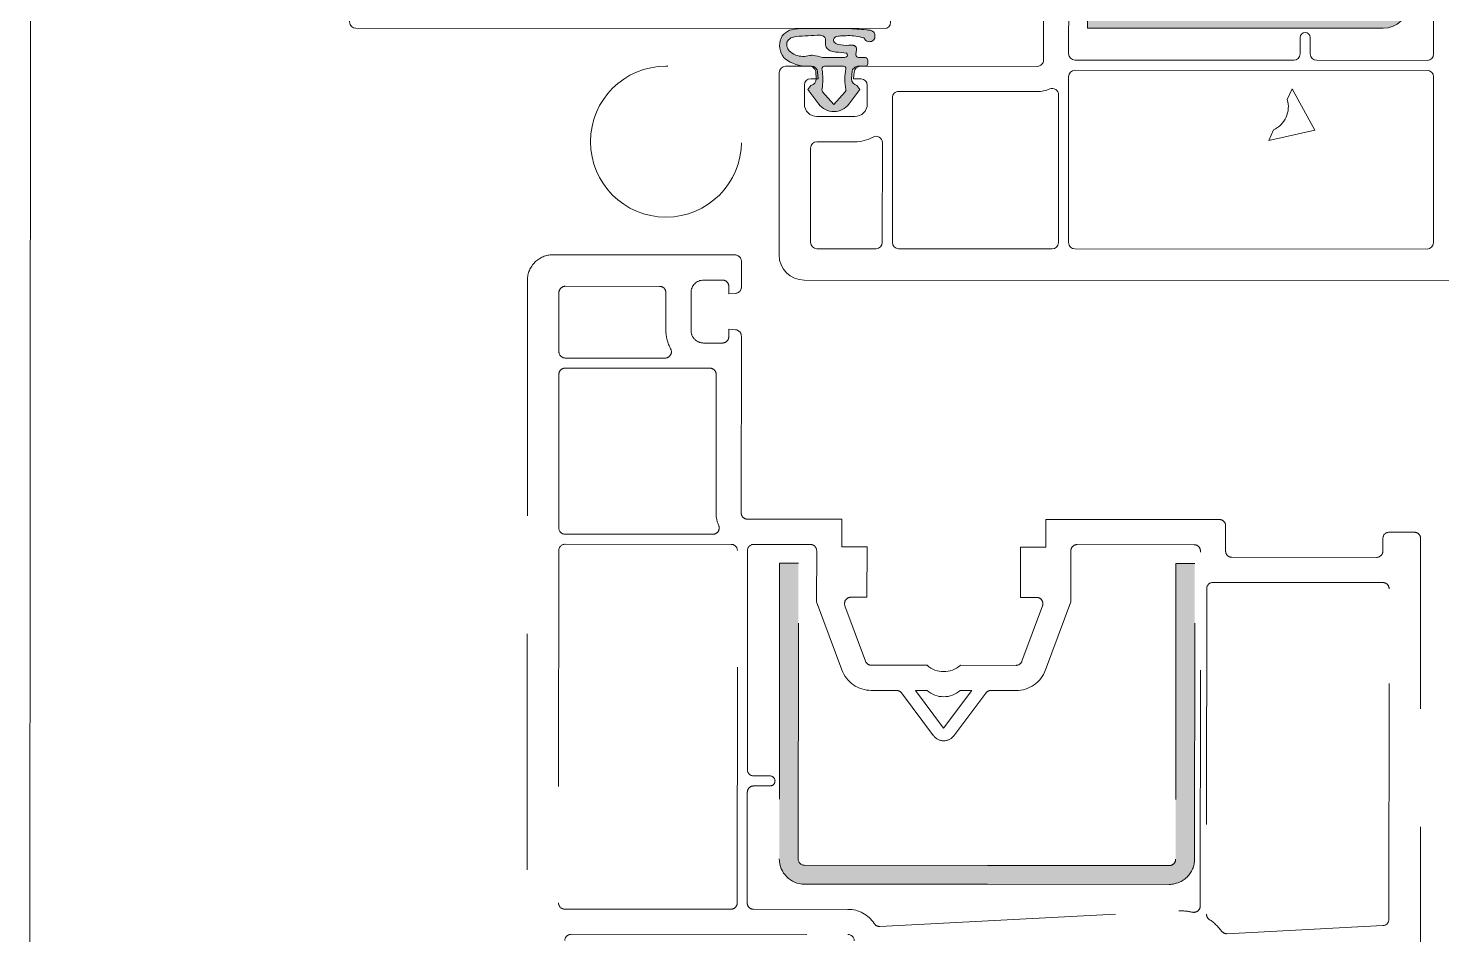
# Model space of a CAD drawing. Header units: millimetres. Extents: x 0 to 145404, y 0 to 194550.
# Drawn here: x 61905.2 to 62017.5, y 35989.9 to 36061.9 of the extents above; entities that cross this region are included whole.
import ezdxf

# ---------------------------------------------------------------- set-up
doc = ezdxf.new("R2010")
doc.units = ezdxf.units.MM
doc.linetypes.add('HIDDEN2', pattern=[0.1875, 0.125, -0.0625])
for name, color, linetype, lineweight in [('АР - детали окон', 152, 'Continuous', 0), ('АР - Окна', 150, 'Continuous', 9), ('АР - Окна - детали окон', 152, 'Continuous', 9), ('АР - окна - открывание', 251, 'Continuous', 5), ('АР - Окна - резинки', 30, 'Continuous', 9)]:
    doc.layers.add(name, color=color, linetype=linetype, lineweight=lineweight)

# ---------------------------------------------------------------- blocks, each defined once
blk = doc.blocks.new('пф 1')
at = {"layer": 'АР - Окна - детали окон', "linetype": 'Continuous', "ltscale": 0.5}
h = blk.add_hatch(color=252, dxfattribs=at)
h.dxf.hatch_style = 1
edge = h.paths.add_edge_path()
edge.add_line((3.91986198304221, 2.418149762786925), (3.91986198304221, 16.95895873010159))
edge.add_arc((4.419861981305212, 16.95883664708748), 0.5000000131672641, 89.9999998009547, 179.9860103173129, ccw=False)
edge.add_line((4.41986198304221, 17.45883666025475), (27.91986198304221, 17.45883666025475))
edge.add_line((27.91986198304221, 17.45883666025475), (27.91986198304221, 18.95883666025475))
edge.add_line((27.91986198304221, 18.95883666025475), (4.41986198304221, 18.95883666025475))
edge.add_arc((4.419861982438418, 16.95883665713309), 2.000000003121659, 89.99999998270262, 179.9965028670595)
edge.add_line((2.41986198304221, 16.95895873010159), (2.41986198304221, 2.418149762786925))
edge.add_line((2.41986198304221, 2.418149762786925), (2.41986198304221, -12.04116333974525))
edge.add_arc((4.41986198304221, -12.04116333974525), 2, 180, 270)
edge.add_line((4.41986198304221, -14.04116333974525), (27.91986198304221, -14.04116333974525))
edge.add_line((27.91986198304221, -14.04116333974525), (27.91986198304221, -12.54116333974525))
edge.add_line((27.91986198304221, -12.54116333974525), (4.41986198304221, -12.54116333974525))
edge.add_arc((4.41986198304221, -12.04116333974525), 0.5, 180, 270, ccw=False)
edge.add_line((3.91986198304221, -12.04116333974525), (3.91986198304221, 2.418149762786925))
at = {"layer": 'АР - Окна - детали окон', "linetype": 'Continuous', "ltscale": 0.5, "flags": 128}
for points in [[(32.36129370192066, 7.47560703381896), (31.11026936257258, -16.3953594584018, 0.4296339059216521), (33.10752852912992, -18.50003128219396), (49.55226965108886, -18.50002979207784, -0.3888787350898707), (50.05036702519283, -18.95645190728828), (50.09792391350493, -19.50002970034257), (49.49996739858761, -19.50002970034257, 0.414213562373095), (48.99996742000803, -20.00002967938781), (48.99996742000803, -21.70002654753625, 0.414213562373095), (49.99996737763286, -22.70002650562674), (51.55730984220281, -22.70002650562674, 0.1989111104362972), (52.26441317377612, -22.40713671920821), (53.99996720952913, -20.67159947101027), (53.99996720952913, -20.00002967938781, 0.414213562373095), (53.49996723048389, -19.50002970034257), (52.8979115858674, -19.50002970034257), (52.96736914431676, -18.70612627640367, -0.2446997727135509), (53.21546865999699, -18.31669021071866), (54.49998244876042, -17.5000297841616), (55.49996714666486, -17.5000297841616, -0.414213562373095), (55.9999671257101, -18.00002976320684), (55.9999671257101, -21.50002961605787), (42.58581899665296, -34.91421596938744, -0.1989127693449194), (41.17160323495045, -35.5000043977052), (-6.500030308030546, -35.49999858764932, -0.4142135266766152), (-7.000030226074159, -34.99999860860407), (-7.000030226074159, -30.80001701507717), (-6.000060787890106, -29.80001705698669), (-5.500030288938433, -29.80001705698669), (-5.200030301697552, -30.10002085473388), (-5.200030301697552, -33.19999890401959, 0.4142135268077516), (-4.700030383188277, -33.69999888306484), (-0.5000000400468707, -33.69999939342961, 0.4142135979384391), (0, -33.19999941438437), (0, -23.79999899957329, 0.414213562373095), (-0.4999999790452421, -23.29999902052805), (-4.70003032265231, -23.29999902052805, 0.414213562373095), (-5.200030301697552, -23.79999899957329), (-5.200030301697552, -26.5000049858354), (-5.500060808844864, -26.8000171831809), (-6.000030267983675, -26.8000171831809), (-7.000030226074159, -25.80001722555608), (-7.000030226074159, -19.49999918043613), (-6.000030267983675, -18.49999922234565), (-5.200030301697552, -18.49999922234565), (-5.200030301697552, -20.9999991171062, 0.414213562373095), (-4.70003032265231, -21.49999909615144), (-0.4999999790452421, -21.49999909615144, 0.414213562373095), (0, -20.9999991171062), (0, 20.9999991171062, 0.414213562373095), (-0.4999999790452421, 21.49999909615144), (-4.699999802745879, 21.49999909615144, 0.414213562373095), (-5.199999781325459, 20.9999991171062), (-5.199999781325459, 18.49999922234565), (-5.999999748077244, 18.49999922234565), (-6.999999705702066, 19.49999917997047), (-6.999999705702066, 25.79998670518398), (-6.000030267983675, 26.79998666327447), (-5.499999769032001, 26.79998666327447), (-5.199999781325459, 26.49998667603359), (-5.199999781325459, 23.79999899957329, 0.414213562373095), (-4.699999802745879, 23.29999902052805), (-0.4999999790452421, 23.29999902052805, 0.414213562373095), (0, 23.79999899957329), (-9.313225746154785e-10, 33.09999860823154, 0.4142135623733432), (-0.4999999790452421, 33.69999858224764), (-4.699999802280217, 33.69999858271331, 0.414213562373095), (-5.199999781325459, 33.19999860413373), (-5.199999781325459, 30.10001323465258), (-5.500030288938433, 29.79998653708026), (-5.999999748077244, 29.79998653708026), (-6.999999705702066, 30.79998649470508), (-6.999999705702066, 34.99999852851033, -0.414213562373095), (-6.499999726656824, 35.49999850708991), (35.49999850755557, 35.49999850755557, -0.414213562373095), (35.99999848613515, 34.99999852851033), (35.99999848613515, 33.39999249577522, -0.7207611610681721), (33.29999400116503, 32.49999866494909), (31.4999986696057, 32.49999864352867, 0.414213562373095), (30.99999869661406, 31.99999866448343), (30.99999869661406, 9.999999579507858, 0.414213562373095), (31.4999986756593, 9.499999600462615), (32.49999863328412, 9.499999600462615), (33.49999859137461, 9.499999600462615, 0.414213562373095), (33.99999857041985, 9.999999579507858), (33.99999857041985, 12.99999945331365), (34.49999854946509, 12.99999945331365, -0.414213562373095), (35.99999848613515, 11.49999951664358), (35.99999848613515, 7.999469953589141, -0.4663076572329644), (35.4131744238548, 7.507066097576171), (32.94743253197521, 7.941842912696302, 0.4504671528256424)], [(1.999999912921339, 32.59999862965196, -0.4142135623733869), (2.49999989522621, 32.99999861558899), (19.69999917130917, 32.99999861558899, -0.4142135623728442), (20.19999915361404, 32.59999862965196), (20.19999915082008, 20.79999912530184, -0.414213562373095), (19.69999917177483, 20.29999914672226), (2.499999894760549, 20.29999914672226, -0.414213562373095), (1.999999915715307, 20.79999912530184)], [(28.99999878043309, 20.79999912530184, -0.414213562373095), (28.49999880185351, 20.29999914672226), (21.49999909615144, 20.29999914672226, -0.414213562373095), (20.9999991171062, 20.79999912530184), (20.99999911384657, 32.59999862965196, -0.4142135623733903), (21.49999909615144, 32.99999861558899), (28.49999880185351, 32.99999861279503, -0.414213562373095), (28.99999878043309, 32.49999863374978)], [(29.12687311274931, -16.02617069426924, -0.3989595459343815), (28.62755833007395, -16.50000269617885), (13.09999941289425, -16.50000157626346, -0.414213562373095), (12.59999947017059, -16.00000159721822), (12.59999947017059, -14.89999937359244, 0.9999999999999999), (11.79999950388446, -14.89999937359244), (11.79999950388446, -16.00000146729872, -0.414213562373095), (11.29999948805198, -16.50000144634396), (2.499999857973307, -16.5000007962808, -0.414213562373095), (1.999999915715307, -16.00000081723556), (1.999999915715307, 18.99999920139089, -0.414213562373095), (2.499999894760549, 19.49999917997047), (28.49999880185351, 19.49999917997047, -0.414213562373095), (28.99999878043309, 18.99999920139089), (28.99999878043309, 9.999999579507858, 0.2531713377411239), (30.13213230762631, 7.907407625578344, -0.2671474333782157), (30.35787378111854, 7.462721257936209)], [(1.999999915715307, -17.80000074161217, -0.414213562373095), (2.499999931082129, -17.30000076256692), (28.73349886806682, -17.30000267270952, -0.4296339059351017), (29.23281357809901, -17.82617062842473), (28.46241921046749, -32.5261708907783, -0.3989595816268721), (27.96310440264642, -33.00000289268792), (2.499999833293259, -32.99999976251274, -0.4142135263697975), (1.999999915715307, -32.4999997834675)], [(41.11094302590936, -32.85355734592304, -0.1989127693153482), (40.75738908536732, -33.00000445265323), (29.76557453768328, -33.00000311248004, -0.4296338699769703), (29.26625985186547, -32.47383515629917), (29.91581666469574, -20.07955291774124, -0.5993709350366213), (30.71428662305698, -19.7050887295045, 0.1617362482636682), (33.10752871213481, -20.50003119837493), (46.49996747914702, -20.50002997834235, -0.414213562373095), (46.99996750382707, -21.00002995692194), (46.99996750382707, -21.70002654753625, 0.2836264320426852), (48.6538328230381, -24.38105638930574, -0.5113893274584497), (48.78303094301373, -25.18144756834954)]]:
    blk.add_lwpolyline(points, format="xyb", close=True, dxfattribs=at)
at = {"layer": 'АР - Окна - детали окон', "color": 252, "linetype": 'Continuous', "ltscale": 0.5, "flags": 128}
blk.add_lwpolyline([(3.91986198304221, 2.418149762786925), (3.91986198304221, 16.95895873010159, -0.4141420506258557), (4.41986198304221, 17.45883666025475), (27.91986198304221, 17.45883666025475), (27.91986198304221, 18.95883666025475), (4.41986198304221, 18.95883666025475, 0.4141956854021884), (2.41986198304221, 16.95895873010159), (2.41986198304221, 2.418149762786925), (2.41986198304221, -12.04116333974525, 0.414213562373095), (4.41986198304221, -14.04116333974525), (27.91986198304221, -14.04116333974525), (27.91986198304221, -12.54116333974525), (4.41986198304221, -12.54116333974525, -0.414213562373095), (3.91986198304221, -12.04116333974525)], format="xyb", close=True, dxfattribs=at)
blk = doc.blocks.new('21')
at = {"layer": 'АР - Окна - детали окон'}
h = blk.add_hatch(color=256, dxfattribs=at)
h.dxf.hatch_style = 1
edge = h.paths.add_edge_path(flags=16)
edge.add_arc((-0.8841187553298939, -3.917875038191226), 0.1876537174851927, 176.9273466497227, 231.938298881297)
edge.add_arc((-0.0688339668244411, 0.6188691436068474), 4.776105919937049, 258.7597471659293, 269.055264247072)
edge.add_arc((-0.2890558407631439, -5.683054121658823), 1.533008475727484, 67.60399009658579, 84.70493454352282, ccw=False)
edge.add_arc((-0.06651891567156987, -5.03300193627873), 0.8482367458890325, 42.23236986346268, 64.77111786296871, ccw=False)
edge.add_arc((-0.188630277024787, -4.904549303004011), 0.8705355459311627, 5.5826764512759155, 30.488556884690524, ccw=False)
edge.add_arc((-0.6798599316659233, -4.860044262270755), 1.358230642916282, -4.405615059596926, 1.6953063775346209, ccw=False)
edge.add_arc((2.808702479342133, -5.10611082372215), 2.139045717081584, 176.2008373334478, 178.6700464672485)
edge.add_arc((-1.524182254529186, -5.058814283011551), 2.194416508973364, -2.3460894674768156, 0.0613756805253729, ccw=False)
edge.add_arc((0.9181883855858731, -5.168086905924167), 0.2505490564814342, 175.5492855372068, 232.5122979085675)
edge.add_arc((1.132512647604393, -4.91401523392584), 0.5827911910009982, 230.9944569354059, 266.1973708795536)
edge.add_arc((-0.3682623466784309, 41.6609762355001), 47.17916131853152, 271.7759318795902, 274.1033584471634)
edge.add_arc((2.571099627651768, -2.993427119516604), 2.443143533376929, 280.2939547991291, 290.5025409628827)
edge.add_arc((2.906065239784481, -4.50715296128183), 0.9334197404481246, 303.9097978636547, 332.1024344323147)
edge.add_arc((3.002935919259319, -4.763743824813666), 0.7500284933465502, 346.1022715480304, 373.7533528815159)
edge.add_arc((2.288644899197562, -5.136956967557704), 1.544634774946723, 20.91973702217135, 34.34735709361493)
edge.add_arc((2.194202265019074, -5.766992063347876), 2.032435036897639, 47.62797235930786, 65.5618092830151)
edge.add_arc((2.446891570480489, -5.547119399704411), 1.733310143574325, 70.16436160153076, 107.0617769068108)
edge.add_arc((1.775431145667381, -2.331113053991355), 1.567468971701788, 265.5389595532716, 275.965361664876, ccw=False)
edge.add_arc((2.272909006465912, 0.852635302353467), 4.786712596492477, 253.309553993315, 262.5651157802299, ccw=False)
edge.add_line((0.8981613181531429, -3.732414999976754), (-0.1475824122317135, -3.732414999976754))
edge.add_line((-0.1475824122317135, -3.732414999976754), (-0.4742319788783789, -3.732414999976754))
edge.add_line((-0.4742319788783789, -3.732414999976754), (-0.8500000000931323, -3.732414999976754))
edge.add_arc((-0.8506220907358333, -3.959190577462055), 0.2267764307430546, 89.84282664257613, 166.9064798544172)
edge = h.paths.add_edge_path(flags=16)
edge.add_line((0.8968870001845062, -0.9994789999909699), (0, 0))
edge.add_line((0, 0), (-0.8968869997188449, -0.9994789999909699))
edge.add_arc((-0.6499998180776299, -1.169910301479501), 0.3000001816429734, 145.3818829394412, 179.9999999951994)
edge.add_arc((-4.823035950154436, -2.001162725500762), 3.961235674109269, -12.11337143690622, 12.11337143690622, ccw=False)
edge.add_arc((-0.7500001492444426, -2.83241514977999), 0.1999998504761606, 179.9999999332989, 269.9999999332989)
edge.add_line((-0.7500001494772732, -3.032415000256151), (0.7500001494772732, -3.032415000256151))
edge.add_arc((0.7500001494772732, -2.83241514954716), 0.1999998507089913, 270, 360)
edge.add_arc((5.768765290662919, -2.001162725500762), 4.88993655553787, 170.2126183864117, 189.7873816135883, ccw=False)
edge.add_arc((0.6499998185430773, -1.169910301479568), 0.3000001816431872, 4.813363725752952e-09, 34.6181170605461)
edge = h.paths.add_edge_path()
edge.add_arc((-1.128554309946362, -1.175362062810368), 4.291520594007865, 253.14583511013842, 270.2109125622565, ccw=False)
edge.add_arc((-2.348571730981179, -5.20839550850807), 0.0780137310248648, 187.2199594258823, 251.8885923136458, ccw=False)
edge.add_arc((-2.957837143596107, -5.437013562230002), 0.5751219538596952, 22.36244620134855, 32.10326375194465)
edge.add_arc((-2.939505885245123, -5.625182685201416), 0.680936261650665, 46.48559644257323, 62.43904800630055)
edge.add_arc((-2.815041386622259, -5.432647181392976), 0.4531599044643845, 65.12750073659225, 159.5298120048662)
edge.add_arc((-2.583581921386563, -5.451579003177555), 0.6795706108019753, 164.8668410874433, 191.0423418790884)
edge.add_arc((-2.79305752732818, -5.41024127455594), 0.4886003919421579, 200.5485068572791, 233.1912884732708)
edge.add_arc((-2.758148432459312, -5.370820229924899), 0.5410954205163012, 232.7327130712834, 253.0833459077969)
edge.add_arc((-2.783328585194315, -5.37019621928503), 0.5349164669774426, 255.6840695444536, 265.8879646887684)
edge.add_arc((-2.461674287177334, -1.874614933955761), 4.045172707974388, 264.89404524675, 266.3024498826058)
edge.add_arc((-2.909821153421328, -8.956679420767738), 3.051065225659589, 84.01114066585069, 86.48095881072749, ccw=False)
edge.add_arc((-0.3499881979861348, 14.72841656159117), 20.77197688781684, 263.8051615116011, 268.1229795856759)
edge.add_line((-1.030360317323357, -6.032414770685136), (2.180983635596931, -6.032417066860944))
edge.add_arc((2.371213188439224, -1.295280421849625), 4.74095463765302, 267.700404640067, 284.2296356176989)
edge.add_arc((2.662625679154215, -4.199085129058959), 1.904104081102847, 297.3216514919077, 319.3574493041866)
edge.add_arc((2.780510681195174, -4.66930250029143), 1.534154190856904, 329.8739661649909, 391.135977349304)
edge.add_arc((2.976191374125049, -4.557030082716973), 1.308619823645745, 31.35848713676498, 46.26416666375925)
edge.add_arc((2.100239317408984, -6.059610831545845), 3.027195840749402, 53.96946535726213, 90.00452956230725)
edge.add_arc((1.975967114705061, -2.517668758433579), 0.5294788476683017, 186.3256224382328, 283.54769138735554, ccw=False)
edge.add_line((1.449711848981678, -2.57600610004738), (1.402149175759405, -2.032419405411929))
edge.add_arc((1.972606375607447, -2.045223934334467), 0.5706008875031627, 105.3737558991107, 178.7141501705776, ccw=False)
edge.add_line((1.821331812534481, -1.495040892623365), (2.059796038083732, -1.174769050907344))
edge.add_line((2.059796038083732, -1.174769050907344), (1.198472999967635, -0.03038399992510676))
edge.add_arc((2.328306436538696e-10, -0.9324164099537826), 1.49999999994516, 36.96699983620565, 143.0330001637944)
edge.add_line((-1.198472999501973, -0.03038399992510676), (-2.059796038083732, -1.174769050907344))
edge.add_line((-2.059796038083732, -1.174769050907344), (-1.82133181206882, -1.495040892623365))
edge.add_arc((-1.970466199823175, -2.04809831890437), 0.5728119956630063, 1.5684863268311915, 74.9088805983385, ccw=False)
edge.add_line((-1.397868824657053, -2.032419405411929), (-1.455459558404982, -2.641033330000937))
edge.add_arc((-1.943521036216261, -2.532420209796014), 0.5000008160033129, 302.49687763817417, 347.45385201649304, ccw=False)
edge.add_arc((-1.943692631107355, -2.532046798408856), 0.5004079520082833, 269.277816020844, 302.49047834378854, ccw=False)
edge.add_line((-1.94999985024333, -3.032415000256151), (-2.5, -3.032415000256151))
edge.add_arc((-2.477929598720147, -3.254485401256607), 0.223164436264287, 95.67568625294322, 174.3243137470568)
edge.add_line((-2.699999999720603, -3.232414999976754), (-2.699999999720603, -3.532415000256151))
edge.add_arc((-2.444635847204363, -3.477050847460514), 0.2612968423175379, 192.2326774895719, 257.7673225104281)
edge.add_line((-2.5, -3.732414999976754), (-1.949999999720603, -3.732414999976754))
edge.add_arc((-1.949999999953434, -3.932414999930188), 0.1999999999534339, -6.670109087281162e-08, 89.99999993329902, ccw=False)
edge.add_line((-1.75, -3.932415000163019), (-1.7587805762887, -4.185362932737917))
edge.add_line((-1.7587805762887, -4.185362932737917), (-1.767634384334087, -4.214143124874681))
edge.add_line((-1.767634384334087, -4.214143124874681), (-1.784111456479877, -4.280051414389163))
edge.add_arc((-1.357162307232648, -4.404642425268496), 0.4447566705906353, 163.7318585564934, 188.7886736893577)
edge.add_arc((-1.559444759633461, -4.420160443037705), 0.2429777320102184, 192.4629420879929, 229.2025695668841)
edge.add_arc((-1.493561045754107, -4.358722969596467), 0.3326773473638948, 227.5260260001183, 240.4192275447709)
edge.add_arc((-1.339599034825953, -4.100053065942074), 0.6336660901943263, 239.8584105503494, 246.0996691639988)
edge.add_arc((-1.501638253396667, -4.465164469425312), 0.2342128221942011, 246.1537024965542, 262.6840675146771)
edge.add_arc((-1.297666275548292, -2.476975646727196), 2.232769282881773, 263.9894518753775, 271.1888156845822)
edge.add_line((-1.251342432573438, -4.709264331497252), (-1.190077167935669, -4.708000969607383))
edge.add_arc((-0.9180277296266308, -7.081009744423907), 2.38855218537098, 76.0064464039151, 96.54002211143882, ccw=False)
edge.add_arc((-0.7518303044826764, -6.254975078806121), 1.547321710837005, 69.0083874635016, 74.58140423181771, ccw=False)
edge.add_arc((-0.3479025479336274, -5.177196832840114), 0.3964745144363342, 53.88739644311039, 67.71146677404528, ccw=False)
edge.add_arc((-0.3491225774405135, -5.190171719968163), 0.4077298845138654, 27.915496020967623, 54.82353063004558, ccw=False)
edge.add_arc((-0.2221880889687966, -5.119342785512838), 0.2624247477718955, -6.041521308898496, 27.22545288900801, ccw=False)
edge.add_arc((-0.3552339368903786, -5.044100872473412), 0.4072184418909011, 305.70747396580185, 345.368795488309, ccw=False)
edge.add_arc((-0.6839951650594803, -3.1769740456321), 2.269610691060879, 273.79534255098116, 284.45223444133114, ccw=False)
edge.add_arc((-3.017474084063887, 44.86715378152013), 50.37003320665512, 272.1671276143536, 272.82636057593186, ccw=False)
at = {"layer": 'АР - Окна - детали окон', "ltscale": 0.5, "flags": 128}
for points in [[(-1.112756749149412, -5.466853580437601, -0.07459836483261337), (-2.372823521960527, -5.282543960027397, -0.2899053818021951), (-2.425966889597476, -5.218200183473527, 0.04252794578845025), (-2.470656138844788, -5.13136682100594, 0.06972271583198009), (-2.624442148022354, -5.021519671659917, 0.4369012673146248), (-3.239586183335632, -5.274168114643544, 0.1147113834659794), (-3.250570898409933, -5.581740132533014, 0.1434020308476386), (-3.085800174623728, -5.8014344307594, 0.08903050592023243), (-2.915596538688987, -5.888501935172826, 0.04455233410763495), (-2.821685819420964, -5.903735673520714, 0.006145401884598669), (-2.722546014003456, -5.911367116030306, -0.0107770318400138), (-2.591488003265113, -5.922266295179725, 0.01884226486116689), (-1.030360317323357, -6.032414770685136), (2.180983635596931, -6.032417066860944, 0.07224768805875734), (3.536581502296031, -5.890774690080434, 0.09644669618920398), (4.107436627149582, -5.439300302416086, 0.2738598892792736), (4.093658566009253, -3.87603601673618, 0.06513015523976305), (3.880885309539735, -3.611506563145667, 0.1585412785958662), (2.100000000093132, -3.032415000256151, -0.4516332433290501), (1.449711848981678, -2.57600610004738), (1.402149175759405, -2.032419405411929, -0.3313981047700823), (1.821331812534481, -1.495040892623365), (2.059796038083732, -1.174769050907344), (1.198472999967635, -0.03038399992510676, 0.4989412277529837), (-1.198472999501973, -0.03038399992510676), (-2.059796038083732, -1.174769050907344), (-1.82133181206882, -1.495040892623365, -0.331398104770278), (-1.397868824657053, -2.032419405411929), (-1.455459558404982, -2.641033330000937, -0.1987172120395984), (-1.674893774557859, -2.954131260514259, -0.1459406492247346), (-1.94999985024333, -3.032415000256151), (-2.5, -3.032415000256151, 0.3573068511191127), (-2.699999999720603, -3.232414999976754), (-2.699999999720603, -3.532415000256151, 0.2940061649049662), (-2.5, -3.732414999976754), (-1.949999999720603, -3.732414999976754, -0.414213562373095), (-1.75, -3.932415000163019), (-1.7587805762887, -4.185362932737917), (-1.767634384334087, -4.214143124874681), (-1.784111456479877, -4.280051414389163, 0.1097686946665922), (-1.796696913894266, -4.472597009968013, 0.1616943345260951), (-1.718203166965395, -4.604100504890084, 0.05631662871884902), (-1.657787234988064, -4.648039364255965, 0.02723936211798378), (-1.596326865255833, -4.679383312817663, 0.07225266207382279), (-1.53146301349625, -4.697470581624657, 0.03142348739606844), (-1.251342432573438, -4.709264331497252), (-1.190077167935669, -4.708000969607383, -0.08983512931957405), (-0.3404454165138304, -4.763342767953873, -0.024321667042149), (-0.1975312675349414, -4.810344657395035, -0.06039214654822489), (-0.1142307459376752, -4.856900829821825, -0.1179509229412997), (0.01116346754133701, -4.999285302124918, -0.1461826852254412), (0.03877912135794759, -5.146962767001241, -0.1748036674434475), (-0.1175620583817363, -5.374765260610729, -0.04653300560327677), (-0.5337632987648249, -5.441607145126909, -0.002876454362515275)], [(0.8968870001845062, -0.9994789999909699), (0, 0), (-0.8968869997188449, -0.9994789999909699, 0.1522094044406819), (-0.9499999997206032, -1.169910301454365, -0.1061046213207952), (-0.9499999997206032, -2.83241514954716, 0.414213562373095), (-0.7500001494772732, -3.032415000256151), (0.7500001494772732, -3.032415000256151, 0.414213562373095), (0.9500000001862645, -2.83241514954716, -0.0856193173125026), (0.9500000001862645, -1.169910301454365, 0.1522094044405682)], [(-1.071502695791423, -3.907816383056343, 0.2447490933719746), (-0.9998090956360102, -4.065623685717583, 0.04495291089960767), (-0.1475824122317135, -4.156587529927492, -0.07475573686464684), (0.2950295708142221, -4.265676536597311, -0.09866211631748469), (0.561536761932075, -4.462868931703269, -0.1091022305822598), (0.6777761960402131, -4.819861876778305, -0.02662658147092504), (0.6743574505671859, -4.964379112701863, 0.01077437421934332), (0.6702329954132438, -5.05646360758692, -0.01050493475864166), (0.6683948710560799, -5.148643917404115, 0.2537958550204091), (0.765706452075392, -5.366893569938838, 0.1548211983328769), (1.093862118665129, -5.495523367077112, 0.01015566329726191), (3.007685482036322, -5.397245564498007, 0.04457284318796936), (3.426808013115078, -5.28181377472356, 0.1236378567191102), (3.731008082162589, -4.94389283657074, 0.1212394511998032), (3.731459714937955, -4.585430000443012, 0.05865617648999121), (3.563945163972676, -4.265460655093193, 0.07841123439569585), (3.035043723415583, -3.916646738536656, 0.1624008928969685), (1.938333811704069, -3.890094034839422, -0.04552517337957556), (1.653511526063085, -3.893833305221051, -0.04040697645099166), (0.8981613181531429, -3.732414999976754), (-0.1475824122317135, -3.732414999976754), (-0.4742319788783789, -3.732414999976754), (-0.8500000000931323, -3.732414999976754, 0.3495272739561615)]]:
    blk.add_lwpolyline(points, format="xyb", close=True, dxfattribs=at)
blk = doc.blocks.new('пф 22')
at = {"layer": 'АР - Окна - детали окон', "linetype": 'ByBlock', "ltscale": 100}
h = blk.add_hatch(color=252, dxfattribs=at)
h.dxf.hatch_style = 1
edge = h.paths.add_edge_path()
edge.add_line((0, 0), (0, -14.54080896731466))
edge.add_arc((-0.499999998263002, -14.54068688430056), 0.5000000131672642, 269.9999998009547, 359.9860103173127, ccw=False)
edge.add_line((-0.5, -15.04068689746782), (-24, -15.04068689746782))
edge.add_line((-24, -15.04068689746782), (-24, -16.54068689746782))
edge.add_line((-24, -16.54068689746782), (-0.5, -16.54068689746782))
edge.add_arc((-0.4999999993962079, -14.54068689434616), 2.000000003121659, 269.9999999827027, 359.9965028670595)
edge.add_line((1.5, -14.54080896731466), (1.5, 0))
edge.add_line((1.5, 0), (1.5, 14.45931310253218))
edge.add_arc((-0.5, 14.45931310253218), 2, 0, 90)
edge.add_line((-0.5, 16.45931310253218), (-24, 16.45931310253218))
edge.add_line((-24, 16.45931310253218), (-24, 14.95931310253218))
edge.add_line((-24, 14.95931310253218), (-0.5, 14.95931310253218))
edge.add_arc((-0.5, 14.45931310253218), 0.5, 0, 90, ccw=False)
edge.add_line((0, 14.45931310253218), (0, 0))
at = {"layer": 'АР - Окна - детали окон', "linetype": 'Continuous', "ltscale": 0.5, "flags": 128}
for points in [[(10.00007638242096, -36.58600461808965, 0.414213562373095), (10.50004599988461, -36.086035000626), (10.50004599988461, -34.48602943634614, 0.7207612074404529), (7.800040999893099, -33.58603561716154), (6.000045626424253, -33.58603561716154, -0.414213562373095), (5.500045999884605, -33.08603599062189), (5.500045999884605, -11.08603524370119, -0.414213562373095), (6.000045626424253, -10.58603561716154), (8.000046373344958, -10.58603561716154, -0.414213562373095), (8.500045999884605, -11.08603524370119), (8.500045999884605, -14.08603561716154), (9.000047120731324, -14.08603561716154, 0.414213562373095), (10.50004599988461, -12.5860367375426), (10.50004599988461, -9.086035237181932, 0.4663076484297019), (9.91322219464928, -8.593631582800299), (7.44750710343942, -9.028403598815203, -0.4504671432811831), (6.861367993056774, -8.56216748431325), (5.610316006001085, 15.30932527175173, -0.4296339427720533), (7.607575501780957, 17.41399738285691), (24.05231806775555, 17.41399538284168, 0.3888787210067404), (24.55041496362537, 17.87041696766391), (24.59797200001776, 18.41399538284168), (24.00001462642103, 18.41399538284168, -0.414213562373095), (23.50001499988139, 18.91399500938132), (23.50001499988139, 20.61399313015863, -0.414213562373095), (24.50001425296068, 21.61399238277227), (26.05734236398712, 21.61399238277227, -0.1989110945363628), (26.7644458077848, 21.32110257539898), (28.5, 19.58556538308039), (28.5, 18.91399500938132, -0.414213562373095), (28.00000037346035, 18.41399538284168), (27.39796000020579, 18.41399538284168), (27.46741699893028, 17.6200923928991, 0.2447000054231404), (27.71551699982956, 17.230655382853), (29.00003100000322, 16.41399538284168), (30.00000037346035, 16.41399538284168, 0.414213562373095), (30.5, 16.91399500938132), (30.5, 20.41399538284168), (17.08584924926981, 33.82818413339555, 0.1989125858137271), (15.67163771158084, 34.41397138312459), (-26.00000008568168, 34.41399538284168, 0.414213731059474), (-26.5, 33.91399575630203), (-26.5, 31.91399500938132, 0.414213562373095), (-26.00000037346035, 31.41399538284168), (-25.00000048009679, 31.41399538284168, -0.4142133840902218), (-24.5, 30.91399520728737), (-24.49999300017953, 19.41399531392381, -0.414213740655921), (-24.99999262625352, 18.91399538284168), (-27.00000037346035, 18.91399538284168, 0.414213562373095), (-27.5, 18.41399575630203), (-27.5, 4.613992382772267), (-25.29999999981374, 4.613992382772267), (-25.29999999981374, 2.613992382772267), (-21.30000300006941, 2.613992382772267), (-21.30000300006941, 3.895615439862013, -0.5223602831779204), (-20.62634552968666, 4.364490208681673), (-16.22634065011516, 2.734860623721033, -0.3137494600325467), (-15.89999700011685, 2.26598523883149), (-15.89999700011685, -2.163137617055327, -0.3779650000000018), (-15.89999700011685, -4.808889617212117), (-15.89999700011685, -9.237997472751886, -0.3137494600325357), (-16.22634065011516, -9.70687285810709), (-20.62634552968666, -11.33650244306773, -0.5223602831779198), (-21.30000300006941, -10.86762767378241), (-21.30000300006941, -9.586004617158324), (-25.29999999981374, -9.586004617158324), (-25.29999999981374, -11.58600461715832), (-27.5, -11.58600461715832), (-27.5, -19.08600499061868, -0.4142136248932759), (-27.99999973317608, -19.58600461715832), (-42.0543365618214, -19.58600161690265, 0.3888803697501749), (-42.55243732081726, -20.04242928186432), (-42.59999099979177, -20.58600461715832), (-41.99999962653965, -20.58600461715832, -0.414213562373095), (-41.5, -21.08600424369797), (-41.5, -22.58600536407903, -0.414213562373095), (-42.4999992530793, -23.58600461715832), (-45.5000007469207, -23.58600461715832, -0.414213562373095), (-46.5, -22.58600536407903), (-46.5, -21.08600442530587, -0.414213562373095), (-46.00000019138679, -20.58600461669266), (-45.40000900020823, -20.58600461715832), (-45.4475716734305, -20.04241792252287, 0.3888761047889064), (-45.94566395692527, -19.58600461715832), (-48.00000037346035, -19.58600461715832, 0.414213562373095), (-48.5, -20.08600424369797), (-48.5, -34.5860055256635, 0.414213562373095), (-46.50000090850517, -36.58600461715832)], [(-22.49999199993908, 17.91399556677788, 0.4142133888067069), (-21.9999915198423, 17.41399538284168), (3.865917682182044, 17.41399538284168, 0.2504918936243434), (4.281657267827541, 17.63621778367087, -0.08529994887351053), (5.214333735406399, 18.61905418522656, 0.2504917592246894), (5.414493041113019, 19.04585360083729), (4.764936031773686, 31.44014477403834, 0.3989593756714407), (4.265620961319655, 31.91397738270462), (-21.99999956879765, 31.91399338282645, 0.4142139143587452), (-22.5, 31.413992960006)], [(7.607576000038534, 19.41399738285691), (21.00001529883593, 19.41399538284168, 0.414213606113147), (21.50001499988139, 19.91399500938132), (21.50001499988139, 20.61399480700493, -0.2836257497458363), (23.15387168247253, 23.29501822357997, 0.5113885279364263), (23.28306865971535, 24.09540872322395), (15.61097495863214, 31.76752442447469, 0.1989125985937846), (15.25742171378806, 31.91397138312459), (6.068092086818069, 31.91397638292983, 0.4296340573823559), (5.568777000531554, 31.38780837273225), (6.176575026940554, 19.79032387118787, 0.4607369999999725), (6.779411501251161, 19.32732548890635, -0.0521850000000031)], [(3.707591000013053, 16.30288438312709, 0.4814801107898688), (3.220092820003629, 16.91399538284168), (-25.00000037346035, 16.91399538284168, 0.414213562373095), (-25.5, 16.41399575630203), (-25.5, 7.113992009311914, 0.414213562373095), (-25.00000037346035, 6.613992382772267), (-20.94153100019321, 6.613992382772267), (-15.53171361191198, 4.6103579797782, -0.3137490212917867), (-13.89999700011685, 2.265986907761544), (-13.89999399986118, 0.2639856124296784, 0.2360675819971982), (-13.69999401690438, -0.1360136042349041), (-10.29999399976805, -2.686013617087156, -0.5000000000003286), (-10.29999400023371, -4.286013617180288), (-13.69999565929174, -6.836014861706644, 0.2360679774990762), (-13.89999700011685, -7.236017542891204), (-13.89999700011685, -9.237995395902544, -0.3137494327936865), (-15.53171361191198, -11.58237021416426), (-20.94153100019321, -13.58600461715832), (-25.00000037346035, -13.58600461715832, 0.414213562373095), (-25.5, -14.08600424369797), (-25.5, -18.58603599062189, 0.414213562373095), (-25.00000037346035, -19.08603561716154), (-7.599953626282513, -19.08603561716154, 0.414213562373095), (-7.099954000208527, -18.58603599062189), (-7.099954000208527, -17.28600461687893, -0.9999999999999999), (-6.29995399992913, -17.28600461687893), (-6.29995399992913, -18.58603599062189, 0.414213562373095), (-5.799954373389482, -19.08603561716154), (3.000046373344958, -19.08603561716154, 0.414213562373095), (3.500045999884605, -18.58603599062189), (3.500045999884605, -11.08603619178757, -0.2531711279393059), (4.632179525215179, -8.993442273698747, 0.2671472280829498), (4.857920944690704, -8.54875556519255), (3.613057000096887, 15.20465338276699, -0.06922300000000016)], [(-13.89999700011685, -4.808889617212117), (-13.89999700011685, -5.73601561691612), (-10.89999399986118, -3.486013616900891), (-13.89999700011685, -1.236011616885662), (-13.89999700011685, -2.163137617055327, -0.3779649999999959)], [(3.500045999884605, -20.38603524351493, 0.414213562373095), (3.000046373344958, -19.88603561697528), (-25.00000037346035, -19.88603561697528, 0.414213562373095), (-25.5, -20.38603524351493), (-25.5, -33.58600499061868, 0.414213562373095), (-25.00000037346035, -34.08600461715832), (3.000046373344958, -34.08600461715832, 0.414213562373095), (3.500045999884605, -33.58600499061868)], [(-27.99999918974936, -21.58600461715832), (-39.0000002826564, -21.58600261714309, 0.4142136156264128), (-39.5, -22.08600224368274), (-39.5, -33.58600499061868, 0.414213562373095), (-39.00000037346035, -34.08600461715832), (-26.79999962635338, -34.08600461715832, 0.414213562373095), (-26.29999999981374, -33.58600499061868), (-26.29999999981374, -21.83554985420778, 0.5405750318884611), (-26.99999982770532, -21.37729254178703, -0.1032438360558487)], [(-40.29999999981374, -25.6454167063348, 0.5718902783057536), (-41.04285728838295, -25.20835777744651, -0.1274789111112957), (-42.49999928055331, -25.58600461715832), (-45.50000037346035, -25.58600461715832, 0.414213562373095), (-46, -26.08600424369797), (-46, -33.58600499061868, 0.414213562373095), (-45.50000037346035, -34.08600461715832), (-40.79999962635338, -34.08600461715832, 0.414213562373095), (-40.29999999981374, -33.58600499061868)]]:
    blk.add_lwpolyline(points, format="xyb", close=True, dxfattribs=at)
at = {"layer": 'АР - Окна - детали окон', "color": 252, "linetype": 'Continuous', "ltscale": 0.5, "flags": 128}
blk.add_lwpolyline([(0, 0), (0, -14.54080896731466, -0.4141420506258557), (-0.5, -15.04068689746782), (-24, -15.04068689746782), (-24, -16.54068689746782), (-0.5, -16.54068689746782, 0.4141956854021884), (1.5, -14.54080896731466), (1.5, 0), (1.5, 14.45931310253218, 0.414213562373095), (-0.5, 16.45931310253218), (-24, 16.45931310253218), (-24, 14.95931310253218), (-0.5, 14.95931310253218, -0.414213562373095), (0, 14.45931310253218)], format="xyb", close=True, dxfattribs=at)
blk = doc.blocks.new('блок балконный дверной с проходом 750мм')
at = {"layer": 'АР - окна - открывание', "linetype": 'HIDDEN2', "lineweight": 0, "ltscale": 150}
h = blk.add_hatch(color=252, dxfattribs=at)
h.dxf.hatch_style = 1
edge = h.paths.add_edge_path()
edge.add_line((-76.10213336188463, -57.50027851917574), (-61.56135072488541, -57.50027851917574))
edge.add_arc((-61.56147280767892, -57.00027942630609), 0.4999991077738858, 270.0139896827415, 360.0000001990996)
edge.add_line((-61.06147369990504, -57.00027942456862), (-61.06147369991231, -33.50032197807948))
edge.add_line((-61.06147369991231, -33.50032197807948), (-59.56147641609277, -33.50032197807948))
edge.add_line((-59.56147641609277, -33.50032197807948), (-59.56147641609277, -57.00027942456862))
edge.add_arc((-61.56147279763606, -57.00027942517561), 1.999996381543291, -89.99650286696777, 1.73890839505475e-08, ccw=False)
edge.add_line((-61.56135072488541, -59.00027580299346), (-76.10213336188463, -59.00027580299346))
edge.add_line((-76.10213336188463, -59.00027580299346), (-90.56142028167233, -59.00027580299528))
edge.add_arc((-90.56142028167051, -57.00027942457226), 1.99999637842302, 179.9999999999479, 269.9999999999479, ccw=False)
edge.add_line((-92.56141666009353, -57.00027942457044), (-92.56141666009353, -33.5003219780813))
edge.add_line((-92.56141666009353, -33.5003219780813), (-91.06141937627399, -33.5003219780813))
edge.add_line((-91.06141937627399, -33.5003219780813), (-91.06141937627399, -57.00027942457044))
edge.add_arc((-90.56142028167051, -57.00027942457226), 0.4999990946034814, 179.9999999997916, 269.9999999997916)
edge.add_line((-90.56142028167233, -57.50027851917574), (-76.10213336188463, -57.50027851917574))
at = {"layer": 'АР - детали окон', "color": 251}
blk.add_lwpolyline([(-950.000098820652, 79.99791722252277), (-900.000098820652, 79.99791722252277), (-900.000098820652, 149.9979172225228), (-50.00009882065217, 149.9979172225228), (-50.00009882065217, 79.99791722252277), (-9.882065216970659e-05, 79.99791722252277), (-9.882065216970659e-05, -250.0020827774772), (-950.000098820652, -250.0020827774771)], close=True, dxfattribs=at)
at = {"layer": 'АР - окна - открывание', "color": 252, "linetype": 'HIDDEN2', "lineweight": 0, "ltscale": 150}
for points in [[(-98.80274061198725, 0.9767707322059493), (-98.42088802577928, 0.1319345890621832), (-102.0813182671118, 0.9466287166357858), (-100.2742910863235, 4.232527199708528), (-99.89243849992636, 3.387691056137299, 0.3779649999999959)], [(-50.4567630939564, -17.2003514941064, -0.5718902783057536), (-50.89382123142423, -16.45749555069258, 0.1274789111112957), (-50.51617507555056, -15.00035619709732), (-50.51617507555056, -12.00036053655666, -0.4142135623730951), (-50.01617635440198, -11.50036181540989), (-42.51618918839085, -11.50036181540807, -0.4142135623730951), (-42.01619046724954, -12.00036053655484), (-42.01619046724954, -16.70035277295963, -0.4142135623730951), (-42.51618918839085, -17.20035149410458)], [(-54.51616783240024, -29.50033003148044), (-54.5161698324082, -18.50034885724043, -0.4142136156264128), (-54.01617111126689, -18.00035004528971), (-42.51618918839085, -18.00035004528789, -0.4142135623730951), (-42.01619046724954, -18.50034876643466), (-42.01619046724954, -30.70032742192987, -0.4142135623730951), (-42.51618918839085, -31.20032614307664), (-54.26662304722413, -31.20032614307846, -0.5405750318884612), (-54.72487952983647, -30.5003275827369, 0.1032438360558487)], [(-92.40498822394875, -61.20786280552991, -0.4814801107898689), (-93.01609811707021, -60.72036550827605), (-93.01609811707021, -32.50032341541035, -0.4142135623730951), (-92.5160993959289, -32.00032469426358), (-83.21611248926638, -32.00032469426358, -0.4142135623730951), (-82.71611376812507, -32.50032341540853), (-82.71611376812507, -36.55878543964926), (-80.71248299328727, -41.96859303189947, 0.3137490212917867), (-78.36811616642808, -43.60030668900279), (-76.36611849629116, -43.60030968925301, -0.2360675819971982), (-75.96612000394089, -43.80030931005265), (-73.41612460860051, -47.20030317051013, 0.5000000000003287), (-71.8161275057646, -47.20030317004446), (-69.26613087875012, -43.80030766766711, -0.2360679774990761), (-68.86612892188714, -43.60030668900279), (-66.86415469403437, -43.60030668900279, 0.3137494327936865), (-64.5197841209374, -41.96859303189947), (-62.5161533460996, -36.55878543964926), (-62.5161533460996, -32.50032341540853, -0.4142135623730951), (-62.01615462495101, -32.00032469426176), (-57.51613102662668, -32.00032469426176, -0.4142135623730951), (-57.01613230548537, -32.50032341540853), (-57.01613230548537, -49.90033865479407, -0.4142135623730951), (-57.51613102662668, -50.40033737547517), (-58.81616004629177, -50.40033737547517, 0.9999999999999998), (-58.81616004629177, -51.20033592712596), (-57.51613102662668, -51.20033592712414, -0.4142135623730951), (-57.01613230548537, -51.70033464827091), (-57.01613230548537, -60.50031946007246, -0.4142135623730951), (-57.51613102662668, -61.00031818121923), (-65.01611724455142, -61.00031818121923, 0.2531711279393058), (-67.10870737340156, -62.13244965649599, -0.2671472280829498), (-67.55339327667025, -62.35819066720276), (-91.30675921225338, -61.11332897679338, 0.0692230000000002)], [(-55.71613503315166, -61.00031818121923, -0.4142135623730951), (-56.21613375430024, -60.50031946007246), (-56.21613375430024, -32.50032341540853, -0.4142135623730951), (-55.71613503315166, -32.00032469426176), (-42.51618918839085, -32.00032469425994, -0.4142135623730951), (-42.01619046724227, -32.50032341540671), (-42.01619046724227, -60.50031946007246, -0.4142135623730951), (-42.51618918839085, -61.00031818121923)], [(-76.10213336188463, -57.50027851917574), (-61.56135072488541, -57.50027851917574, 0.4141420506258557), (-61.06147369990504, -57.00027942456862), (-61.06147369991231, -33.50032197807948), (-59.56147641609277, -33.50032197807948), (-59.56147641609277, -57.00027942456862, -0.4141956854021884), (-61.56135072488541, -59.00027580299346), (-76.10213336188463, -59.00027580299346), (-90.56142028167233, -59.00027580299528, -0.4142135623730951), (-92.56141666009353, -57.00027942457044), (-92.56141666009353, -33.5003219780813), (-91.06141937627399, -33.5003219780813), (-91.06141937627399, -57.00027942457044, 0.4142135623730951), (-90.56142028167233, -57.50027851917574)], [(-94.01609649021702, -35.00032726194721, -0.4142133888067069), (-93.51609721167915, -35.50032683664929), (-93.51609721167915, -61.36618920100253, -0.2504918936243434), (-93.73831921011151, -61.78192803383197, 0.0852999488735106), (-94.72115383195342, -62.71460281253192, -0.2504917592246894), (-95.14795247472648, -62.91476175579217), (-107.5422212044941, -62.26520592266414, -0.3989593756714407), (-108.0160529551504, -61.76589175636244), (-108.0160689552431, -35.50031878770849, -0.4142139143587452), (-107.516069437821, -35.00031926190084)], [(-71.29325245255313, -43.60030668900279), (-70.36612813167449, -43.60030668900279), (-72.61612605741539, -46.60030425689027), (-74.86612398315629, -43.60030668900279), (-73.93899966181198, -43.60030668900279, 0.3779649999999959)]]:
    blk.add_lwpolyline(points, format="xyb", close=True, dxfattribs=at)
for points in [[(-42.51615856189892, -63.50031328078902, 0.4142135623730951), (-43.01615728304023, -63.00031455964225), (-65.01611819263053, -63.00031455964407, 0.4142135623730951), (-65.51611691377911, -63.50031328079083)], [(-110.5160424286078, -73.17188785275565), (-110.5160664282812, -31.50032551397661, -0.414213731059474), (-110.0160677071326, -31.00032650504389), (-108.0160705817907, -31.00032650505116, -0.4142135623730951), (-107.5160718606421, -31.50032522619793), (-107.5160718606421, -32.50032330876664, 0.4142133840902219), (-107.0160725904861, -33.000322883476), (-95.51609352117521, -33.00032988328374, 0.4142137406559211), (-95.01609449549142, -32.50033116260263), (-95.01609449549142, -30.50032703697823, -0.4142135623730951), (-94.51609577434283, -30.00032831583147), (-80.71611738968932, -30.00032831583874), (-80.71611738968932, -32.2003243322836), (-78.71612101126811, -32.2003243322836), (-78.71612101126811, -36.20031408888306), (-79.99774174761114, -36.20031408889034, 0.5223602831779204), (-80.46661566739203, -36.87397033941514), (-78.8369890333488, -41.2739672515111, 0.3137494600325467), (-78.36811449749075, -41.60031031057795), (-73.9389996618047, -41.60031031057795, 0.3779650000000018), (-71.29325245254586, -41.60031031057068), (-66.86415261717775, -41.60031031057795, 0.3137494600325357), (-66.39527808085404, -41.27396725151837), (-64.7656514468108, -36.87397033942241, 0.5223602831779198), (-65.23452536706463, -36.20031408889034), (-66.516146102942, -36.20031408888306), (-66.516146102942, -32.2003243322836), (-64.51614972451353, -32.2003243322836), (-64.51614972451353, -30.00032831583692), (-57.01616293196275, -30.00032831583692, 0.4142136248932759), (-56.51616421081417, -29.50032948805372), (-56.51616721106984, -15.44601810882912, -0.3888803697501749), (-56.05974037259875, -14.94791825178098), (-55.51616602160357, -14.90036465892288), (-55.51616602160357, -15.50035494571082, 0.4142135623730951), (-55.01616730046226, -16.00035366686487), (-53.51616889626166, -16.00035366686487, 0.4142135623730951), (-52.51617145397177, -15.00035622457133), (-52.51617145397177, -12.0003601630963, 0.4142135623730951), (-53.51616889626166, -11.00036272080277), (-55.01616711885436, -11.00036272079549, 0.4142135623730951), (-55.51616602206923, -11.5003616240231), (-55.51616602160357, -12.10035172874476), (-56.05975173191837, -12.05278914165527, -0.3888761047889064), (-56.51616421081417, -11.55469776008638), (-56.51616421082144, -9.500365063524697, -0.4142135623730951), (-56.01616548967286, -9.000366342379749), (-41.51619046412816, -9.00036634237793, -0.4142135623730951), (-39.51619499421213, -11.00036181229942), (-39.51619499327353, -67.50033679357901, -0.4142135623730951)]]:
    blk.add_lwpolyline(points, format="xyb", dxfattribs=at)
for centre, radius in [((-50.5144568612377, -0.0003663423633781804), 6), ((-50.5144568612377, -0.000366342370654138), 5.999999999999999)]:
    blk.add_circle(centre, radius, dxfattribs=at)
at = {"layer": 'АР - окна - открывание', "color": 252, "linetype": 'HIDDEN2', "lineweight": 0, "ltscale": 75}
blk.add_arc((-50.5144568612377, -0.0003663423633781804), 839.7754183786165, 180, 270, dxfattribs=at)
at = {"layer": 'АР - детали окон', "extrusion": (0, 0, -1), "xscale": -0.9999981892122862, "yscale": 0.9999981892122862, "zscale": -0.9999981892122862, "rotation": 180}
blk.add_blockref('пф 1', (32.35648458186188, 44.49956788201391), dxfattribs=at)
at = {"layer": 'АР - детали окон', "linetype": 'ByBlock', "xscale": -0.9999981892122862, "yscale": 0.9999981892122862, "zscale": 0.9999981892122862}
blk.add_blockref('пф 22', (-108.0143690380428, 25.58731058203895), dxfattribs=at)
at = {"layer": 'АР - Окна - резинки', "xscale": -0.9999981892122862, "yscale": 0.9999981892122862, "zscale": 0.9999981892122862, "rotation": 180}
blk.add_blockref('21', (-63.85856620079721, 2.968920667466335), dxfattribs=at)
blk = doc.blocks.new('Квартира 3К 10700 тип 1 перекидная')
at = {"layer": 'АР - Окна'}
blk.add_blockref('блок балконный дверной с проходом 750мм', (60.00009885337204, 8230.002082807245, 9.807061366539679e-07), dxfattribs=at)
blk = doc.blocks.new('H_Section_2')
at = {"rotation": 56.96711930257281}
blk.add_blockref('Квартира 3К 10700 тип 1 перекидная', (4441.569056275301, -8541.923923732014, 1.164974482949688e-09), dxfattribs=at)

msp = doc.modelspace()

# ---------------------------------------------------------------- block references
at = {"xscale": -1, "rotation": 56.92792192093123}
msp.add_blockref('H_Section_2', (57225.46005968036, 36206.1139151171, 1.044764153914768e-07), dxfattribs=at)

doc.saveas('drawing.dxf')
